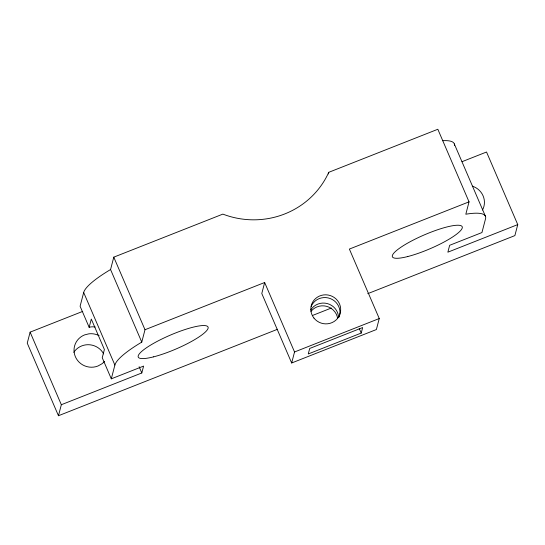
<?xml version="1.0" encoding="UTF-8"?>
<svg xmlns="http://www.w3.org/2000/svg" width="545" height="545" viewBox="0 0 545 545"><rect width="100%" height="100%" fill="white"/><g stroke="black" fill="none" stroke-linecap="round" stroke-linejoin="round"><path stroke-width="0.82" d="M82.745 311.379L30.118 332.15L27.25 343.152L58.465 415.733L277.575 329.255M462.024 161.695L486.535 152.014L517.75 224.595L447.861 252.178L449.652 245.298L481.95 232.552L485.534 218.79A78.078 15.403 -23.3 0 0 465.818 214.226L469.041 201.848L437.833 129.267L328.758 172.315A83.467 80.878 14.6 0 1 222.857 214.11L113.782 257.158L110.56 269.537A78.078 15.403 -23.3 0 0 83.678 292.495L80.095 306.249L89.155 327.327L90.702 326.939A17.27 16.732 14.6 0 1 95.205 326.98M58.465 415.733L61.333 404.724L30.118 332.15M89.155 327.327L91.308 319.077L104.388 349.495L102.242 357.752L111.303 378.83L143.601 366.083L141.809 372.964L61.333 404.724M111.303 378.83L114.886 365.068A78.078 15.403 -23.3 0 1 141.768 342.117L144.997 329.732L113.782 257.158M144.997 329.732L264.659 282.508L261.791 293.517L291.67 362.984L376.384 329.548L379.252 318.539L349.379 249.072L469.041 201.848M328.335 173.944L328.758 172.315M291.67 362.984L294.538 351.975L264.659 282.508M361.219 333.063L362.65 327.559L309.703 348.459L308.272 353.964L361.219 333.063L359.223 328.417M517.75 224.595L514.882 235.603L367.752 293.666M312.38 315.521L331.367 308.027M294.538 351.975L379.252 318.539M454.305 143.914L485.52 216.494M110.56 269.537L141.768 342.117M139.125 366.717L141.809 372.964M83.678 292.495L114.886 365.068M442.56 140.705A78.078 15.403 -23.3 0 1 454.469 145.386M73.807 352.322A17.27 16.732 14.6 0 1 103.639 353.875M104.531 361.362A17.27 16.732 14.6 0 1 101.833 363.862L97.95 366.015A17.27 16.732 14.6 0 1 75.374 356.737A17.27 16.732 14.6 0 1 84.57 334.909L88.91 333.819A17.27 16.732 14.6 0 1 99.122 335.666M472.29 186.158A17.27 16.732 14.6 0 1 482.536 209.982M310.814 309.88A14.967 14.504 14.6 0 1 327.382 303.592A14.967 14.504 14.6 0 1 338.527 317.347M310.977 311.386A14.967 14.504 14.6 0 1 326.659 306.345A14.967 14.504 14.6 0 1 337.675 318.587M311.195 306.399A14.967 14.504 14.6 0 1 330.304 298.571A14.967 14.504 14.6 0 1 339.14 317.074M153.608 356.846A37.993 7.494 -23.3 0 0 208.081 328.294A37.993 7.494 -23.3 0 0 157.709 341.116A37.993 7.494 -23.3 0 0 153.608 356.846M407.769 256.538A37.993 7.494 -23.3 0 0 462.235 227.987A37.993 7.494 -23.3 0 0 411.863 240.808A37.993 7.494 -23.3 0 0 407.769 256.538M313.947 318.076A14.967 14.504 14.6 0 0 339.583 315.024A14.967 14.504 14.6 0 0 323.71 294.913A14.967 14.504 14.6 0 0 313.947 318.076"/></g></svg>
